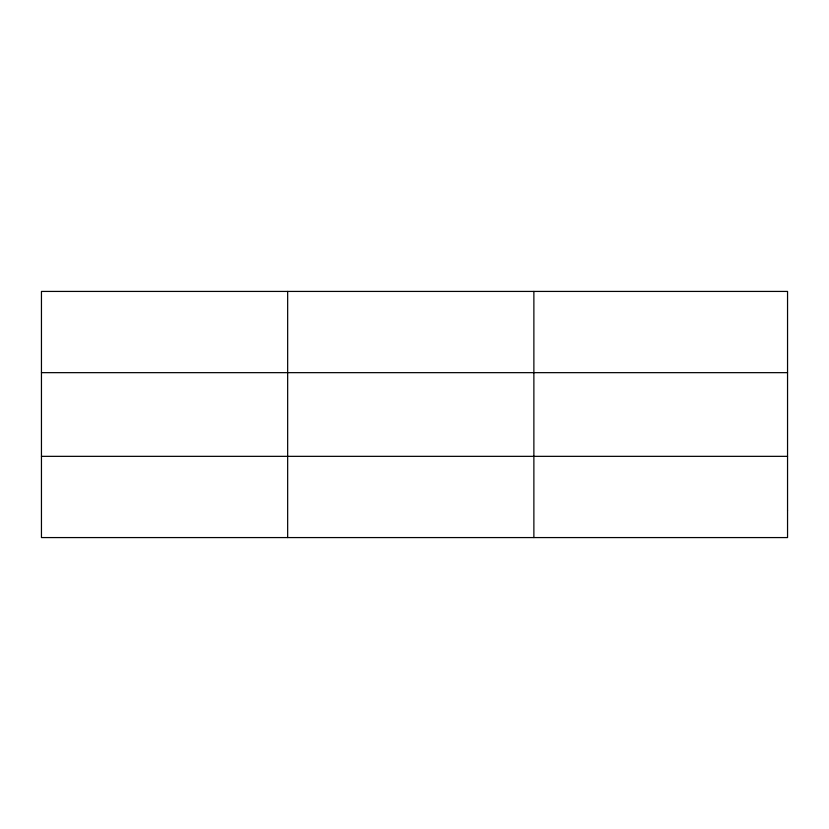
<?xml version="1.0" encoding="UTF-8"?>
<svg xmlns="http://www.w3.org/2000/svg" width="829" height="829" viewBox="0 0 829 829"><rect width="100%" height="100%" fill="white"/><g stroke="black" fill="none" stroke-linecap="round" stroke-linejoin="round"><path stroke-width="1.24" d="M287.663 291.425L287.663 537.575M533.876 291.425L533.876 537.575M41.45 372.656L787.55 372.656M41.45 456.344L787.55 456.344M787.55 510.498L787.55 537.575L41.45 537.575L41.45 291.425L787.55 291.425L787.55 510.498"/></g></svg>
